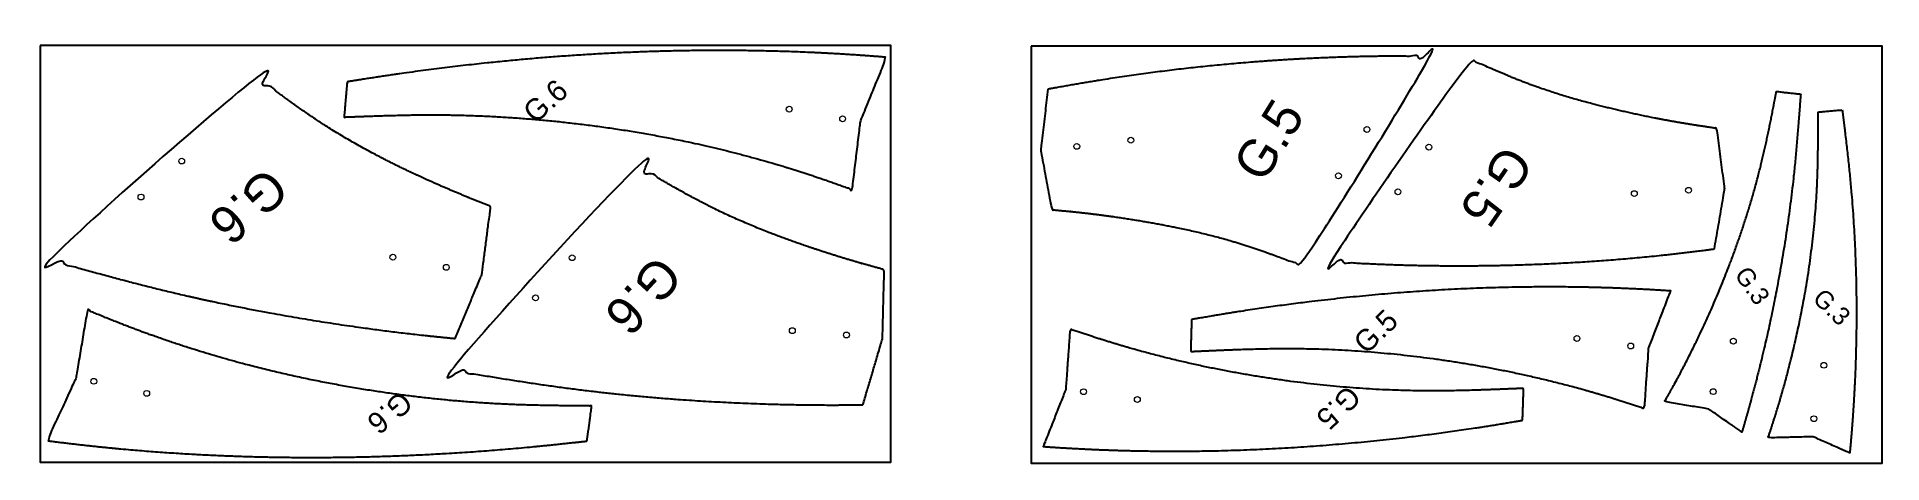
# Model space of a CAD drawing. Header units: inches. Extents: x 2 to 206, y 2 to 49.
import ezdxf

# ---------------------------------------------------------------- set-up
doc = ezdxf.new("R2010")
doc.units = ezdxf.units.IN
doc.header["$MEASUREMENT"] = 0
doc.layers.add('Annotation', color=7, linetype='Continuous', lineweight=9)
doc.layers.add('Drilling', color=3, linetype='Continuous', lineweight=13)
doc.layers.add('Cut Sheet', color=1, linetype='Continuous')
doc.styles.add('Tw Cen MT', font='')
doc.styles.get('Tw Cen MT').set_extended_font_data('Tw Cen MT')

msp = doc.modelspace()

# ---------------------------------------------------------------- linework, layer by layer
for points, weights, knots in [([(36.25, 43.93), (37.94, 44.2), (43.07, 45), (53.8, 46.34), (70.83, 47.59), (85.59, 47.41), (94.69, 46.73), (95.84, 46.63), (94.9, 44.32), (93.96, 42.01), (93.02, 39.7), (92.99, 39.62), (92.96, 39.53), (92.95, 39.44), (92.65, 36.97), (92.35, 34.49), (92.05, 32.02), (87.92, 33.56), (76.64, 37.13), (60.99, 39.73), (46.36, 40.44), (39.16, 40.16), (35.91, 40.04), (36.02, 41.34), (36.14, 42.64), (36.25, 43.93)], [1, 1, 1, 1, 1, 1, 1, 1, 1, 1, 1, 0.994125099756, 0.994125099756, 1, 1, 1, 1, 1, 1, 1, 1, 1, 1, 1, 1, 1], [0, 0, 0, 0, 5.126568, 15.580787, 32.437145, 56.314605, 59.783219, 59.783219, 59.783219, 60.783219, 60.783219, 60.783219, 61.04893, 61.04893, 61.04893, 62.04893, 62.04893, 62.04893, 75.260404, 97.513297, 109.388692, 119.137538, 119.137538, 119.137538, 120.137538, 120.137538, 120.137538, 120.137538]), ([(113.67, 43.11), (115.09, 43.37), (122.44, 44.68), (135.06, 46.22), (147.78, 46.79), (154.49, 46.76), (155.96, 46.75), (151.21, 39.05), (146.46, 31.35), (141.71, 23.65), (139.48, 24.5), (134.17, 26.51), (125.16, 28.51), (118.13, 29.47), (114.37, 29.78), (114.1, 29.81), (113.7, 31.96), (113.3, 34.12), (112.9, 36.27), (112.88, 36.37), (112.88, 36.47), (112.89, 36.57), (113.15, 38.75), (113.41, 40.93), (113.67, 43.11)], [1, 1, 1, 1, 1, 1, 1, 1, 1, 1, 1, 1, 1, 1, 1, 1, 1, 1, 1, 0.992427148584, 0.992427148584, 1, 1, 1, 1], [0, 0, 0, 0, 4.341221, 22.382086, 38.102884, 42.502835, 42.502835, 42.502835, 43.502835, 43.502835, 43.502835, 50.632819, 60.554134, 71.086733, 71.891003, 71.891003, 71.891003, 72.891003, 72.891003, 72.891003, 73.192743, 73.192743, 73.192743, 74.192743, 74.192743, 74.192743, 74.192743]), ([(48.18, 15.6), (43.06, 16.08), (32.15, 17.47), (17.08, 20.44), (7.26, 23.19), (3.07, 24.36), (10.73, 31.12), (18.4, 37.88), (26.07, 44.64), (28.37, 42.9), (34.7, 38.14), (43.64, 33.61), (50.19, 30.92), (52.11, 30.18), (51.78, 27.71), (51.46, 25.24), (51.14, 22.76), (51.12, 22.67), (51.1, 22.59), (51.07, 22.51), (50.1, 20.21), (49.14, 17.9), (48.18, 15.6)], [1, 1, 1, 1, 1, 1, 1, 1, 1, 1, 1, 1, 1, 1, 1, 1, 1, 0.994125099756, 0.994125099756, 1, 1, 1, 1], [0, 0, 0, 0, 15.427773, 32.965028, 46.018974, 46.018974, 46.018974, 47.018974, 47.018974, 47.018974, 55.684702, 70.754503, 76.902661, 76.902661, 76.902661, 77.902661, 77.902661, 77.902661, 78.168372, 78.168372, 78.168372, 79.168372, 79.168372, 79.168372, 79.168372]), ([(187.3, 25.49), (185.87, 25.29), (178.46, 24.38), (165.77, 23.51), (153.04, 23.62), (146.34, 24), (144.88, 24.09), (150.03, 31.53), (155.18, 38.97), (160.34, 46.41), (162.51, 45.44), (167.71, 43.14), (176.6, 40.67), (183.57, 39.34), (187.31, 38.83), (187.58, 38.79), (187.86, 36.62), (188.15, 34.44), (188.43, 32.27), (188.44, 32.17), (188.44, 32.07), (188.43, 31.97), (188.05, 29.81), (187.68, 27.65), (187.3, 25.49)], [1, 1, 1, 1, 1, 1, 1, 1, 1, 1, 1, 1, 1, 1, 1, 1, 1, 1, 1, 0.992427148584, 0.992427148584, 1, 1, 1, 1], [0, 0, 0, 0, 4.341221, 22.382086, 38.102884, 42.502835, 42.502835, 42.502835, 43.502835, 43.502835, 43.502835, 50.632819, 60.554134, 71.086733, 71.891003, 71.891003, 71.891003, 72.891003, 72.891003, 72.891003, 73.192743, 73.192743, 73.192743, 74.192743, 74.192743, 74.192743, 74.192743]), ([(196.84, 42.57), (195.94, 42.67), (195.05, 42.77), (194.16, 42.87), (193.64, 40.18), (192.58, 34.7), (189.07, 23.01), (185.1, 14.38), (181.81, 8.63), (183.37, 8.37), (184.94, 8.1), (186.5, 7.83), (186.65, 7.8), (186.78, 7.75), (186.91, 7.66), (188.05, 6.86), (189.19, 6.06), (190.34, 5.25), (191.72, 9.9), (194.16, 19.64), (196.07, 32.17), (196.64, 39.95), (196.84, 42.57)], [1, 1, 1, 1, 1, 1, 1, 1, 1, 1, 1, 1, 0.983841757761, 0.983841757761, 1, 1, 1, 1, 1, 1, 1, 1, 1], [0, 0, 0, 0, 1, 1, 1, 9.194732, 17.749279, 37.550722, 37.550722, 37.550722, 38.550722, 38.550722, 38.550722, 38.991956, 38.991956, 38.991956, 39.991956, 39.991956, 39.991956, 54.527549, 70.060238, 77.943827, 77.943827, 77.943827, 77.943827]), ([(201.44, 40.83), (200.55, 40.75), (199.66, 40.68), (198.76, 40.6), (198.77, 37.87), (198.78, 32.29), (197.59, 20.14), (195.35, 10.91), (193.24, 4.63), (194.82, 4.67), (196.41, 4.71), (197.99, 4.74), (198.14, 4.75), (198.29, 4.72), (198.42, 4.66), (199.7, 4.09), (200.98, 3.52), (202.26, 2.96), (202.72, 7.78), (203.23, 17.81), (202.7, 30.47), (201.76, 38.22), (201.44, 40.83)], [1, 1, 1, 1, 1, 1, 1, 1, 1, 1, 1, 1, 0.983841757761, 0.983841757761, 1, 1, 1, 1, 1, 1, 1, 1, 1], [0, 0, 0, 0, 1, 1, 1, 9.194732, 17.749279, 37.550722, 37.550722, 37.550722, 38.550722, 38.550722, 38.550722, 38.991956, 38.991956, 38.991956, 39.991956, 39.991956, 39.991956, 54.527549, 70.060238, 77.943827, 77.943827, 77.943827, 77.943827]), ([(93.23, 8.28), (88.09, 8.2), (77.09, 8.42), (61.79, 9.76), (51.73, 11.44), (47.44, 12.16), (54.34, 19.7), (61.24, 27.24), (68.14, 34.79), (70.62, 33.3), (77.42, 29.24), (86.79, 25.7), (93.59, 23.72), (95.58, 23.2), (95.52, 20.7), (95.46, 18.21), (95.4, 15.71), (95.4, 15.63), (95.39, 15.54), (95.36, 15.45), (94.65, 13.06), (93.94, 10.67), (93.23, 8.28)], [1, 1, 1, 1, 1, 1, 1, 1, 1, 1, 1, 1, 1, 1, 1, 1, 1, 0.994125099756, 0.994125099756, 1, 1, 1, 1], [0, 0, 0, 0, 15.427773, 32.965028, 46.018974, 46.018974, 46.018974, 47.018974, 47.018974, 47.018974, 55.684702, 70.754503, 76.902661, 76.902661, 76.902661, 77.902661, 77.902661, 77.902661, 78.168372, 78.168372, 78.168372, 79.168372, 79.168372, 79.168372, 79.168372]), ([(129.54, 17.69), (130.42, 17.84), (135.43, 18.71), (144.53, 19.98), (157.19, 21.08), (169.83, 21.42), (178.37, 21.12), (182.49, 20.84), (181.7, 18.8), (180.9, 16.76), (180.1, 14.71), (180.07, 14.62), (180.05, 14.52), (180.04, 14.42), (179.89, 12.23), (179.73, 10.05), (179.58, 7.86), (175.88, 9.14), (168.92, 11.15), (156.04, 13.65), (143, 14.78), (133.28, 14.34), (129.44, 14.16), (129.48, 15.34), (129.51, 16.51), (129.54, 17.69)], [1, 1, 1, 1, 1, 1, 1, 1, 1, 1, 1, 0.992427148584, 0.992427148584, 1, 1, 1, 1, 1, 1, 1, 1, 1, 1, 1, 1, 1], [0, 0, 0, 0, 2.674862, 15.250369, 27.560204, 40.774987, 53.164924, 53.164924, 53.164924, 54.164924, 54.164924, 54.164924, 54.466664, 54.466664, 54.466664, 55.466664, 55.466664, 55.466664, 67.221448, 77.133911, 94.796305, 106.317276, 106.317276, 106.317276, 107.317276, 107.317276, 107.317276, 107.317276]), ([(62.74, 4.27), (61.04, 4.09), (55.88, 3.52), (45.1, 2.68), (28.03, 2.21), (13.29, 3.07), (4.24, 4.17), (3.09, 4.32), (4.14, 6.58), (5.18, 8.85), (6.23, 11.11), (6.27, 11.19), (6.29, 11.28), (6.31, 11.36), (6.72, 13.82), (7.13, 16.28), (7.55, 18.74), (11.6, 17.01), (22.71, 12.93), (38.22, 9.61), (52.8, 8.23), (60.01, 8.17), (63.26, 8.15), (63.09, 6.86), (62.92, 5.56), (62.74, 4.27)], [1, 1, 1, 1, 1, 1, 1, 1, 1, 1, 1, 0.994125099756, 0.994125099756, 1, 1, 1, 1, 1, 1, 1, 1, 1, 1, 1, 1, 1], [0, 0, 0, 0, 5.126568, 15.580787, 32.437145, 56.314605, 59.783219, 59.783219, 59.783219, 60.783219, 60.783219, 60.783219, 61.04893, 61.04893, 61.04893, 62.04893, 62.04893, 62.04893, 75.260404, 97.513297, 109.388692, 119.137538, 119.137538, 119.137538, 120.137538, 120.137538, 120.137538, 120.137538]), ([(166.11, 6.57), (165.23, 6.42), (160.22, 5.57), (151.11, 4.35), (138.45, 3.31), (125.81, 3.03), (117.27, 3.38), (113.15, 3.67), (113.96, 5.71), (114.76, 7.75), (115.57, 9.79), (115.61, 9.88), (115.63, 9.98), (115.64, 10.08), (115.8, 12.27), (115.96, 14.45), (116.13, 16.64), (119.82, 15.34), (126.77, 13.29), (139.63, 10.74), (152.67, 9.54), (162.4, 9.93), (166.23, 10.09), (166.19, 8.92), (166.15, 7.74), (166.11, 6.57)], [1, 1, 1, 1, 1, 1, 1, 1, 1, 1, 1, 0.992427148584, 0.992427148584, 1, 1, 1, 1, 1, 1, 1, 1, 1, 1, 1, 1, 1], [0, 0, 0, 0, 2.674862, 15.250369, 27.560204, 40.774987, 53.164924, 53.164924, 53.164924, 54.164924, 54.164924, 54.164924, 54.466664, 54.466664, 54.466664, 55.466664, 55.466664, 55.466664, 67.221448, 77.133911, 94.796305, 106.317276, 106.317276, 106.317276, 107.317276, 107.317276, 107.317276, 107.317276])]:
    msp.add_rational_spline(points, weights, degree=3, knots=knots)
at = {"layer": 'Cut Sheet'}
for points in [[(2.32, 47.94), (2.32, 1.94), (96.32, 1.94), (96.32, 47.94)], [(111.83, 47.85), (111.83, 1.85), (205.83, 1.85), (205.83, 47.85)]]:
    msp.add_lwpolyline(points, close=True, dxfattribs=at)
at = {"layer": 'Drilling'}
for centre, radius in [((85.09, 40.91), 0.322), ((90.99, 39.85), 0.322), ((148.92, 38.67), 0.323), ((116.86, 36.8), 0.323), ((122.83, 37.48), 0.323), ((155.76, 36.72), 0.322), ((17.97, 35.18), 0.322), ((145.77, 33.56), 0.323), ((13.47, 31.21), 0.322), ((152.34, 31.79), 0.322), ((178.46, 31.59), 0.322), ((184.45, 31.96), 0.322), ((41.3, 24.57), 0.322), ((61.11, 24.51), 0.322), ((47.2, 23.45), 0.322), ((57.06, 20.08), 0.322), ((85.43, 16.46), 0.322), ((91.41, 15.98), 0.322), ((172.12, 15.6), 0.323), ((178.06, 14.77), 0.323), ((189.4, 15.31), 0.323), ((199.4, 12.64), 0.322), ((8.25, 10.87), 0.322), ((14.1, 9.54), 0.322), ((117.61, 9.72), 0.323), ((123.55, 8.86), 0.323), ((187.18, 9.73), 0.323), ((198.3, 6.74), 0.322)]:
    msp.add_circle(centre, radius, dxfattribs=at)

# ---------------------------------------------------------------- texts
at = {"layer": 'Annotation', "color": 7, "attachment_point": 7, "line_spacing_factor": 0.481418, "style": 'Tw Cen MT'}
for s, insert, char_height, rotation in [('{\\H0.59259x;G.6}', (57.06, 39.2), 4, 41.9698), ('{\\H0.59259x;G.5}', (137.52, 32.58), 7, 58.3366), ('{\\H0.59259x;G.5}', (164.04, 37.26), 7, 235.2921), ('{\\H0.59259x;G.6}', (27.32, 34.74), 7, 221.4049), ('{\\H0.59259x;G.6}', (70.44, 25.07), 7, 227.5486), ('G.3', (189.43, 22.62), 2, 304.8624), ('G.3', (198.02, 19.83), 2, 315.9659), ('{\\H0.59259x;G.5}', (148.88, 13.74), 4, 43.8374), ('{\\H0.59259x;G.6}', (42.18, 9.96), 4, 219.3347), ('{\\H0.59259x;G.5}', (146.8, 10.6), 4, 223.558)]:
    msp.add_mtext(s, dxfattribs=dict(at, insert=insert, char_height=char_height, rotation=rotation))

doc.saveas('drawing.dxf')
